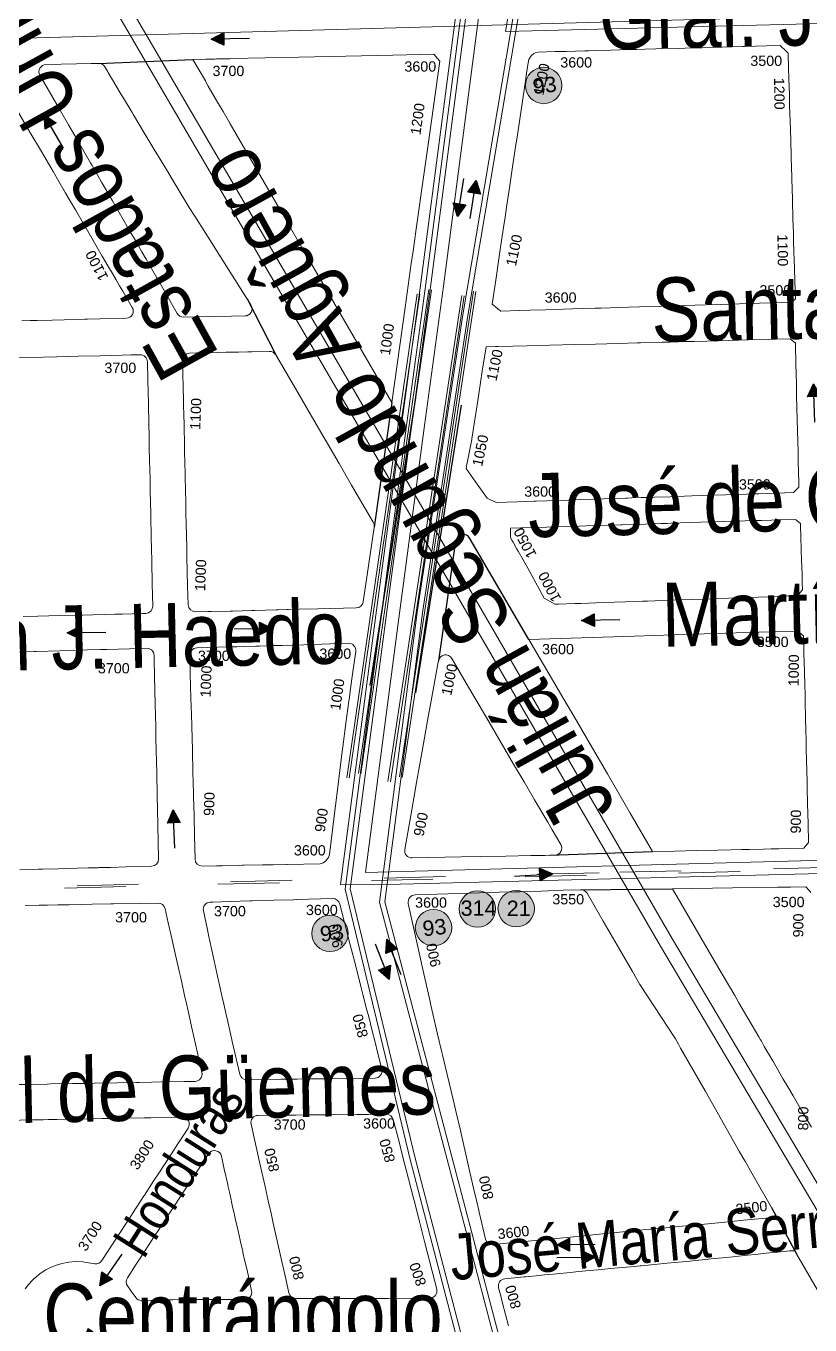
# Model space of a CAD drawing. Header units: millimetres. Extents: x 11558 to 23675, y 49449 to 61482.
# Drawn here: x 16827 to 17133, y 54186 to 54693 of the extents above; entities that cross this region are included whole.
import ezdxf

# ---------------------------------------------------------------- set-up
doc = ezdxf.new("R2010")
doc.units = ezdxf.units.MM
doc.linetypes.add('ACAD_ISO03W100', pattern=[30, 12, -18])
for name, color, linetype in [('0. plano base - nombres calles', 22, 'Continuous'), ('0. Plano Base - PLANO', 254, 'Continuous'), ('0. Plano base - sentido calles', 253, 'Continuous'), ('0. vias del tren', 252, 'VÍAS'), ('0.BARRIOS - DIVISIÓN', 12, 'ACAD_ISO03W100'), ('7. puesta en valor CC la lucila', 212, 'Continuous'), ('numeración', 7, 'Continuous')]:
    doc.layers.add(name, color=color, linetype=linetype)
for name, color, linetype, true_color in [('Linea 133 ida', 7, 'Continuous', 0x940000), ('Linea 21 REGRESO Ramal F', 7, 'Continuous', 0x0a47ff), ('Linea 314 IDA', 7, 'Continuous', 0x141414), ('Linea 314 REGRESO', 7, 'Continuous', 0xe00000), ('Linea 41 Munro', 7, 'Continuous', 0xa3a300), ('Linea 41 San Cristobal', 7, 'Continuous', 0xe67300), ('Linea 93 IDA', 7, 'Continuous', 0x0f8a48), ('Linea 93 VUELTA', 7, 'Continuous', 0xfecc66)]:
    doc.layers.add(name, color=color, linetype=linetype, true_color=true_color)
doc.layers.get('7. puesta en valor CC la lucila').off()
doc.styles.get("Standard").update_dxf_attribs({"font": 'arial.ttf'})
doc.linetypes.add('VÍAS', pattern='A,0.15,[130,ltypeshp.shx,S=0.25,R=0,X=0,Y=0],0.15', length=0.3)

# ---------------------------------------------------------------- blocks, each defined once
blk = doc.blocks.new('MANZANAS')
at = {"layer": '0. Plano Base - PLANO', "color": 0, "linetype": 'VÍAS', "lineweight": 5, "ltscale": 4}
for points in [[(5636187.35, 6177915.58), (5636597.71, 6177655.71), (5637082.9, 6177349.51), (5637260.69, 6177236.55), (5637469.91, 6177106.33), (5637568.57, 6177044.61, 0.034614), (5637741.4, 6176952.47, 0.057202), (5637908.5, 6176899.62, 0.054584), (5638210.28, 6176874.52), (5638295.35, 6176881.59), (5638407.44, 6176904.53, 0.047981), (5638488.86, 6176929.52, 0.010506), (5638595.52, 6176976.48, 0.012565), (5638696.14, 6177026.44), (5639417.85, 6177442.65), (5639836.41, 6177683.35), (5639884.84, 6177708.29), (5639984.42, 6177747.49), (5640326.85, 6177887.08), (5640450.61, 6177922.06), (5640560.84, 6177953.22), (5640689.4, 6177987.55, -0.106625), (5640859.12, 6177995.78, -0.026161), (5640986.62, 6177967.77, 0.135104)], [(5636190.29, 6177920.23), (5636600.65, 6177660.36), (5637085.84, 6177354.16), (5637263.62, 6177241.21), (5637472.82, 6177111), (5637571.49, 6177049.28, 0.034614), (5637743.65, 6176957.49, 0.057202), (5637909.55, 6176905.02, 0.054556), (5638209.99, 6176880.02), (5638294.57, 6176887.04), (5638406.34, 6176909.92, 0.047981), (5638486.75, 6176934.6, 0.010506), (5638593.2, 6176981.47, 0.012553), (5638693.49, 6177031.26), (5639415.11, 6177447.42), (5639833.78, 6177688.18), (5639882.57, 6177713.3), (5639982.37, 6177752.6), (5640325.06, 6177892.29), (5640449.11, 6177927.35), (5640559.38, 6177958.52), (5640687.98, 6177992.86, -0.106625), (5640860.02, 6178001.21, -0.026161), (5640988.08, 6177973.08, -0.026161)]]:
    blk.add_lwpolyline(points, format="xyb", dxfattribs=at)
at = {"layer": '0. Plano Base - PLANO', "color": 0, "linetype": 'Continuous', "lineweight": 5}
for points in [[(5637055.34, 6177520.25), (5637055.37, 6177521.47), (5637055.51, 6177522.06), (5637056.01, 6177523.17), (5637056.37, 6177523.67), (5637057.27, 6177524.49), (5637063.07, 6177527.73), (5637066.8, 6177529.8), (5637073.17, 6177533.33), (5637074.55, 6177534.09), (5637077.3, 6177535.62), (5637082.24, 6177538.35), (5637085.12, 6177539.95), (5637090.06, 6177542.69), (5637090.81, 6177543.1), (5637093.75, 6177544.73), (5637097.44, 6177546.78), (5637105.08, 6177551.01), (5637109.73, 6177553.58), (5637112.51, 6177555.12), (5637113.21, 6177555.51), (5637127.1, 6177563.21), (5637127.78, 6177563.58), (5637135.25, 6177567.73), (5637140, 6177570.35), (5637143.28, 6177569.4), (5637144.04, 6177569.18), (5637144.31, 6177568.7), (5637149.03, 6177560.24), (5637150.37, 6177557.84), (5637152.04, 6177554.85), (5637154.12, 6177551.11), (5637158.48, 6177543.29), (5637163.43, 6177534.42), (5637163.92, 6177533.54), (5637165.9, 6177529.99), (5637167.59, 6177526.96), (5637168.2, 6177525.86), (5637169.79, 6177523.02), (5637170.3, 6177522.11), (5637171.46, 6177520.02), (5637172, 6177519.05), (5637175.59, 6177512.61), (5637178.29, 6177507.78), (5637179.76, 6177505.14), (5637181.96, 6177501.19), (5637183.35, 6177498.7), (5637185.06, 6177495.62), (5637187.49, 6177491.27), (5637190.85, 6177485.24), (5637190.27, 6177483.47), (5637183.68, 6177479.78), (5637179.24, 6177477.3), (5637176.02, 6177475.5), (5637168.62, 6177471.37), (5637165.91, 6177469.85), (5637160.92, 6177467.06), (5637138.26, 6177454.4), (5637130.75, 6177450.2), (5637128.29, 6177448.82), (5637125.16, 6177447.07), (5637123.15, 6177445.95), (5637115.46, 6177441.65), (5637106.22, 6177436.49), (5637100.98, 6177433.56), (5637097.36, 6177431.53), (5637097.24, 6177431.47), (5637090.92, 6177427.94), (5637089.75, 6177428.2), (5637089.65, 6177428.22), (5637088.27, 6177428.53), (5637086.69, 6177428.89), (5637083.64, 6177437.74), (5637079.99, 6177448.36), (5637077.12, 6177456.7), (5637075.52, 6177461.33), (5637074.25, 6177465.03), (5637071.46, 6177473.14), (5637068.75, 6177481.01), (5637065.91, 6177489.24), (5637065.8, 6177489.57), (5637062.94, 6177497.89), (5637058.01, 6177512.21), (5637056.72, 6177515.96), (5637055.45, 6177519.65)], [(5637057.13, 6177412.02), (5637069.59, 6177376.71), (5637029.1, 6177402.44), (5637010.65, 6177414.16), (5637010.5, 6177414.26), (5636997.33, 6177422.62), (5636963.45, 6177444.15), (5636962.32, 6177444.87), (5636958.72, 6177447.16), (5636954.5, 6177449.84), (5636949.03, 6177453.31), (5636947.93, 6177454.01), (5636947.09, 6177454.55), (5636938.89, 6177459.76), (5636943.31, 6177462.18), (5636943.76, 6177462.43), (5636946.45, 6177463.9), (5636946.95, 6177464.17), (5636949.56, 6177465.6), (5636951.5, 6177466.67), (5636952.11, 6177467), (5636975.19, 6177479.64), (5637007.45, 6177497.3), (5637021.4, 6177504.94), (5637024.77, 6177503.65), (5637034.8, 6177475.23), (5637040.62, 6177458.74), (5637045.57, 6177444.73), (5637046.8, 6177441.24), (5637048.48, 6177436.49), (5637049.75, 6177432.9), (5637051.37, 6177428.31)], [(5637123.76, 6177360.81), (5637119.9, 6177360.66), (5637112.96, 6177364.2), (5637107.26, 6177367.1), (5637106.81, 6177368.65), (5637106.44, 6177369.93), (5637104.06, 6177378.21), (5637103.97, 6177378.45), (5637100.97, 6177387.29), (5637099.61, 6177391.29), (5637098.21, 6177395.4), (5637095.37, 6177403.78), (5637092.27, 6177412.91), (5637095.51, 6177414.7), (5637096.44, 6177415.22), (5637111.38, 6177423.49), (5637114.06, 6177424.97), (5637122.67, 6177429.74), (5637129.66, 6177433.61), (5637137.43, 6177437.91), (5637143.88, 6177441.48), (5637144.91, 6177442.05), (5637145.07, 6177442.14), (5637152.47, 6177446.24), (5637155.18, 6177447.74), (5637157.66, 6177449.12), (5637160.2, 6177450.52), (5637163.41, 6177452.3), (5637167.74, 6177454.69), (5637175.26, 6177458.85), (5637178.16, 6177460.46), (5637181.85, 6177462.51), (5637188.81, 6177466.36), (5637191.52, 6177467.86), (5637196.25, 6177470.48), (5637198.83, 6177469.87), (5637203.11, 6177462.1), (5637204.26, 6177460.02), (5637206.92, 6177455.21), (5637208.75, 6177451.88), (5637211.08, 6177447.66), (5637215.27, 6177440.07), (5637219.41, 6177432.55), (5637221.01, 6177429.66), (5637223.19, 6177425.7), (5637224.9, 6177422.6), (5637225.97, 6177420.67), (5637225.14, 6177417.78), (5637213.26, 6177411.11), (5637212.09, 6177410.45), (5637209.08, 6177408.76), (5637205.48, 6177406.73), (5637201.9, 6177404.72), (5637198, 6177402.53), (5637190.48, 6177398.31), (5637183.02, 6177394.11), (5637177.69, 6177391.12), (5637175.37, 6177389.82), (5637173.24, 6177388.62), (5637169.96, 6177386.77), (5637168.58, 6177386), (5637167.95, 6177385.64), (5637162.89, 6177382.8), (5637160.35, 6177381.37), (5637157.91, 6177380), (5637157.28, 6177379.65), (5637152.56, 6177377), (5637148.48, 6177374.7), (5637144.86, 6177372.67), (5637141.01, 6177370.51), (5637137.44, 6177368.5), (5637136.72, 6177368.09), (5637131.05, 6177364.91)], [(5637163.68, 6177336.75), (5637162.51, 6177336.09), (5637157.7, 6177336.32), (5637154.73, 6177338.27), (5637146.57, 6177343.66), (5637143.44, 6177345.73), (5637140.18, 6177347.88), (5637139.13, 6177348.57), (5637136.87, 6177350.06), (5637136.05, 6177350.61), (5637134.96, 6177351.33), (5637134.88, 6177351.49), (5637133.36, 6177354.42), (5637136.91, 6177356.41), (5637137.56, 6177356.77), (5637142.04, 6177359.27), (5637142.37, 6177359.46), (5637149.23, 6177363.3), (5637152.46, 6177365.11), (5637156.82, 6177367.55), (5637159.23, 6177368.9), (5637164.05, 6177371.6), (5637168.2, 6177373.92), (5637171.05, 6177375.51), (5637171.38, 6177375.7), (5637179.39, 6177380.18), (5637182.66, 6177382.01), (5637184.67, 6177383.14), (5637186.85, 6177384.36), (5637188.08, 6177385.05), (5637194.54, 6177388.67), (5637201.94, 6177392.81), (5637205.91, 6177395.03), (5637209.6, 6177397.1), (5637217.34, 6177401.43), (5637219.15, 6177402.44), (5637222.46, 6177404.3), (5637224.55, 6177405.47), (5637230.56, 6177408.83), (5637233.09, 6177408.25), (5637236.06, 6177402.95), (5637237.56, 6177400.28), (5637238.3, 6177398.96), (5637239.93, 6177396.05), (5637242.86, 6177390.83), (5637244.32, 6177388.21), (5637245.72, 6177385.73), (5637245.69, 6177385.61), (5637244.97, 6177382.69), (5637244.89, 6177382.65), (5637239.21, 6177379.44), (5637236.46, 6177377.89), (5637235.02, 6177377.07), (5637231.69, 6177375.19), (5637228.5, 6177373.39), (5637227.39, 6177372.76), (5637223.99, 6177370.84), (5637219.56, 6177368.33), (5637216.53, 6177366.62), (5637209.16, 6177362.46), (5637201.35, 6177358.04), (5637194, 6177353.89), (5637192.3, 6177352.93), (5637186.5, 6177349.65), (5637178.98, 6177345.4), (5637171.27, 6177341.04), (5637169.78, 6177340.2), (5637169.32, 6177339.94)], [(5637248.56, 6177272.13), (5637240.84, 6177267.89), (5637226.23, 6177277.2), (5637211.2, 6177286.77), (5637199.96, 6177293.9), (5637191.14, 6177299.45), (5637179.19, 6177306.98), (5637173.16, 6177310.78), (5637159.82, 6177319.2), (5637195.83, 6177339.36), (5637202.52, 6177343.11), (5637215.97, 6177350.64), (5637219.62, 6177352.68), (5637223.28, 6177354.73), (5637230.55, 6177358.8), (5637237.4, 6177362.63), (5637238.25, 6177363.11), (5637243.93, 6177366.29), (5637251.49, 6177370.53), (5637253.32, 6177370.13), (5637253.74, 6177370.03), (5637254.4, 6177369.89), (5637257.58, 6177364.11), (5637259.52, 6177360.58), (5637261.02, 6177357.86), (5637261.73, 6177356.57), (5637263.19, 6177353.9), (5637265.94, 6177348.91), (5637266.55, 6177347.81), (5637270.09, 6177341.36), (5637272.14, 6177337.64), (5637274, 6177334.25), (5637275.28, 6177331.93), (5637275.81, 6177330.97), (5637277.81, 6177327.33), (5637281.91, 6177319.88), (5637282.88, 6177318.12), (5637286.04, 6177312.37), (5637287.86, 6177309.07), (5637289.82, 6177305.5), (5637293.31, 6177299.17), (5637292.69, 6177296.33), (5637286.84, 6177293.12), (5637284.18, 6177291.66), (5637281.49, 6177290.18), (5637278.9, 6177288.76), (5637274.09, 6177286.13), (5637271.4, 6177284.65), (5637267.76, 6177282.66), (5637263.29, 6177280.21), (5637255.95, 6177276.18)]]:
    blk.add_lwpolyline(points, close=True, dxfattribs=at)
at = {"layer": '0. Plano Base - PLANO', "color": 0}
for points in [[(5636906.91, 6177441.41), (5636938.89, 6177459.76)], [(5637000.82, 6177386.51), (5637020.81, 6177372.26)], [(5637094.14, 6177388.22), (5637130.06, 6177280.26)], [(5637077.06, 6177382.54), (5637112.98, 6177274.57)], [(5637069.59, 6177376.71), (5637085.93, 6177330.27)], [(5637205.95, 6177248.15), (5637240.84, 6177267.89)], [(5637222.82, 6177241.73), (5637254.53, 6177258.64)], [(5637346.21, 6177165.93), (5637363.48, 6177154.27)], [(5637346.21, 6177161.23), (5637349.77, 6177163.53)], [(5637360.44, 6177154.25), (5637362, 6177155.27)]]:
    blk.add_lwpolyline(points, dxfattribs=at)
at = {"layer": '0. Plano Base - PLANO', "color": 0, "linetype": 'Continuous', "lineweight": 5}
for points in [[(5637003.15, 6177380.23), (5636998.47, 6177377.68), (5636992.25, 6177374.3), (5636985.77, 6177370.77), (5636982.09, 6177368.76, -0.274442), (5636979.23, 6177368.87), (5636976.52, 6177370.61), (5636973.18, 6177372.77), (5636965.88, 6177377.47), (5636965.75, 6177377.56), (5636958.64, 6177382.11), (5636955.81, 6177383.91), (5636951.31, 6177386.79), (5636950.88, 6177387.06), (5636948.18, 6177388.78), (5636944.17, 6177391.34), (5636937.57, 6177395.56), (5636936.49, 6177396.25), (5636934.31, 6177397.64), (5636930.35, 6177400.17), (5636929.31, 6177400.83), (5636926.87, 6177402.39), (5636923.01, 6177404.85), (5636922.64, 6177405.08), (5636922.06, 6177405.46), (5636914.53, 6177410.26), (5636911.83, 6177411.98), (5636907.54, 6177414.72), (5636903.1, 6177417.55), (5636899.79, 6177419.67), (5636888.71, 6177426.74, -0.570412), (5636888.87, 6177431.56), (5636899.34, 6177437.28), (5636904.32, 6177440), (5636906.91, 6177441.41, -0.269777), (5636909.73, 6177441.34), (5636911.4, 6177440.3), (5636911.88, 6177440.01), (5636919.69, 6177435.17), (5636924.82, 6177431.99), (5636927.32, 6177430.45), (5636928.3, 6177429.85), (5636935.26, 6177425.58), (5636942.37, 6177421.22), (5636944.82, 6177419.72), (5636946.21, 6177418.87), (5636949.53, 6177416.84), (5636953.23, 6177414.57), (5636955.24, 6177413.34), (5636957.1, 6177412.2), (5636964.27, 6177407.8), (5636967.78, 6177405.75), (5636970.29, 6177404.29), (5636972.21, 6177403.18), (5636979.69, 6177398.82), (5636980.44, 6177398.38), (5637003.22, 6177385.11, -0.584383)], [(5637094.29, 6177299.01), (5637081.14, 6177291.87), (5637074.67, 6177288.35), (5637071.13, 6177286.36), (5637071.04, 6177286.31), (5637070.46, 6177285.98), (5637067.51, 6177284.32), (5637067.19, 6177284.14), (5637066.91, 6177283.98), (5637059.6, 6177279.86), (5637059.3, 6177279.69), (5637058.6, 6177279.3), (5637051.95, 6177275.57), (5637051.67, 6177275.42), (5637051.37, 6177275.25), (5637051.24, 6177275.18), (5637044.71, 6177271.68), (5637044.34, 6177271.48), (5637043.48, 6177271.02), (5637039.29, 6177268.77, -0.407218), (5637035.53, 6177269.86), (5637031.9, 6177276.25), (5637026.48, 6177286.15), (5637024.75, 6177289.3), (5637024.3, 6177290.13), (5637022.84, 6177292.78), (5637022.77, 6177292.91), (5637022.31, 6177293.76), (5637020.32, 6177297.38), (5637018.1, 6177301.43), (5637016.1, 6177305.09), (5637013.96, 6177308.98), (5637011.3, 6177313.83), (5637009.83, 6177316.52), (5637009.71, 6177316.74), (5637005.7, 6177324.06), (5637001.56, 6177331.61), (5636997.93, 6177338.23), (5636997.42, 6177339.17), (5636997.2, 6177339.57), (5636994.34, 6177344.79), (5636993.79, 6177345.79), (5636992.81, 6177347.58), (5636991.34, 6177350.26), (5636991.29, 6177350.36), (5636989.55, 6177353.52, -0.408011), (5636990.61, 6177357.3), (5636993.11, 6177358.74), (5636996.57, 6177360.63), (5637000.1, 6177362.56), (5637003.02, 6177364.15), (5637004.19, 6177364.8), (5637007.41, 6177366.56), (5637010.59, 6177368.3), (5637011.91, 6177369.02), (5637017.98, 6177372.34, -0.270604), (5637020.81, 6177372.26), (5637027.62, 6177368.02), (5637031.29, 6177365.74), (5637037.66, 6177361.7), (5637045.83, 6177356.51), (5637054.07, 6177351.28), (5637062.32, 6177346.04), (5637070.56, 6177340.81), (5637079.53, 6177335.12), (5637084.75, 6177331.8, -0.169353), (5637085.9, 6177330.36), (5637085.96, 6177330.17), (5637095.6, 6177302.39, -0.367017)], [(5637175.66, 6177231.67), (5637158.64, 6177222.42, -0.471912), (5637154.63, 6177224.04), (5637149.91, 6177239.02), (5637146.65, 6177249.38), (5637144.68, 6177255.66), (5637142.94, 6177261.27), (5637138.87, 6177274.31), (5637137.42, 6177279), (5637134.86, 6177287.25), (5637132.68, 6177294.4), (5637132.33, 6177295.55, -0.694374), (5637136.5, 6177298.73), (5637147.53, 6177291.8), (5637157.22, 6177285.7), (5637162.47, 6177282.41), (5637171.27, 6177276.85), (5637176.97, 6177273.24), (5637183.83, 6177268.93), (5637190.7, 6177264.62), (5637199.26, 6177259.24), (5637202.25, 6177257.36), (5637207.77, 6177253.89, -0.573126), (5637207.62, 6177249.06), (5637204.28, 6177247.24), (5637202.4, 6177246.21), (5637199.41, 6177244.59), (5637190.89, 6177239.96), (5637182.01, 6177235.13)], [(5637101.96, 6177283.86), (5637104.65, 6177276.28), (5637107.16, 6177269.23), (5637107.24, 6177269), (5637108.34, 6177265.94), (5637108.55, 6177265.37), (5637111.47, 6177257.27), (5637111.51, 6177257.14), (5637114.67, 6177248.46), (5637115.29, 6177246.76), (5637117.87, 6177239.7), (5637120.87, 6177231.6), (5637123.77, 6177223.79), (5637129.4, 6177208.74), (5637129.57, 6177207.55), (5637129.55, 6177206.94), (5637129.27, 6177205.77), (5637128.72, 6177204.7), (5637127.91, 6177203.8), (5637116.52, 6177197.62), (5637116.32, 6177197.52), (5637111.78, 6177195.05), (5637109.28, 6177193.7), (5637108.38, 6177193.21), (5637108.04, 6177193.02), (5637101.71, 6177189.59), (5637101.18, 6177189.3), (5637100.23, 6177188.79), (5637094.26, 6177185.55), (5637093.31, 6177185.04), (5637092.33, 6177184.5), (5637087.43, 6177181.84, -0.412421), (5637083.64, 6177182.95), (5637079.24, 6177190.95), (5637079.19, 6177191.04), (5637075.73, 6177197.31), (5637073.45, 6177201.46), (5637072.12, 6177203.88), (5637071.52, 6177204.96), (5637069.04, 6177209.48), (5637067.41, 6177212.44), (5637063.06, 6177220.31), (5637058.63, 6177228.29), (5637056.25, 6177232.59), (5637054.97, 6177234.91), (5637051.16, 6177241.76), (5637048.42, 6177246.71), (5637047.37, 6177248.6), (5637045.11, 6177252.67, -0.414096), (5637046.2, 6177256.48), (5637053.3, 6177260.42), (5637056.87, 6177262.4), (5637059.24, 6177263.72), (5637059.93, 6177264.1), (5637062.46, 6177265.51), (5637066.33, 6177267.68), (5637067.51, 6177268.34), (5637072.43, 6177271.09), (5637075.4, 6177272.75), (5637082.8, 6177276.89), (5637097.95, 6177285.37, -0.464498)], [(5637137.89, 6177116.41), (5637129.42, 6177126.39), (5637126.6, 6177129.72), (5637124.69, 6177131.97), (5637123.82, 6177132.99), (5637123.52, 6177133.36), (5637118.6, 6177139.15), (5637118.36, 6177139.44), (5637115.93, 6177142.36), (5637112.58, 6177146.38), (5637109.8, 6177149.73), (5637107.49, 6177152.51), (5637105.87, 6177154.45), (5637103.14, 6177157.73), (5637102.8, 6177158.14), (5637100.73, 6177160.64), (5637095.85, 6177166.51, -0.469724), (5637096.64, 6177170.74), (5637097.54, 6177171.24), (5637103.38, 6177174.49), (5637103.51, 6177174.56), (5637110.17, 6177178.27), (5637110.41, 6177178.4), (5637111.03, 6177178.75), (5637118.35, 6177182.82), (5637124.99, 6177186.52), (5637125.13, 6177186.59), (5637126.02, 6177187.09), (5637126.1, 6177187.13), (5637138.5, 6177194.03, -0.350882), (5637141.95, 6177193.45), (5637146.89, 6177187.91), (5637147.06, 6177187.73), (5637148.03, 6177186.64), (5637152.94, 6177181.14), (5637158.66, 6177174.74), (5637164.48, 6177168.22), (5637166.22, 6177166.27), (5637170.11, 6177161.91), (5637172.29, 6177159.47), (5637176.04, 6177155.26), (5637179.01, 6177151.92), (5637181.72, 6177148.86), (5637186.27, 6177143.75, -0.48474), (5637185.5, 6177139.42), (5637171.95, 6177132.16), (5637168.13, 6177130.11), (5637162.82, 6177127.26), (5637161.91, 6177126.78), (5637158.65, 6177125.03), (5637155.05, 6177123.1), (5637153.32, 6177122.17), (5637147.66, 6177119.14), (5637141.35, 6177115.75, -0.353591)], [(5637151.63, 6177105.42), (5637158.7, 6177109.17), (5637163.04, 6177111.48), (5637163.19, 6177111.56), (5637164.7, 6177112.36), (5637167.81, 6177114.01), (5637171.24, 6177115.84), (5637174.67, 6177117.66), (5637175.76, 6177118.24), (5637185.88, 6177123.61), (5637189.72, 6177125.65), (5637195.89, 6177128.93, -0.344912), (5637199.29, 6177128.33), (5637204.94, 6177122.02), (5637209.39, 6177117.05), (5637215.22, 6177110.55), (5637220.82, 6177104.3), (5637221.06, 6177104.03), (5637226.37, 6177098.1), (5637226.66, 6177097.78), (5637226.9, 6177097.52), (5637227.1, 6177097.29), (5637232.1, 6177091.68), (5637232.32, 6177091.43), (5637232.41, 6177091.33), (5637244.9, 6177077.32, -0.487827), (5637244.11, 6177072.98), (5637229.68, 6177065.4), (5637225.95, 6177063.46), (5637222.01, 6177061.41), (5637221.19, 6177060.98), (5637219.43, 6177060.06), (5637217.19, 6177058.89), (5637214.14, 6177057.3), (5637211.52, 6177055.93), (5637205.32, 6177052.7), (5637202.58, 6177051.27), (5637197.72, 6177048.74, -0.352405), (5637194.28, 6177049.43), (5637189.91, 6177054.66), (5637187.36, 6177057.68), (5637184.32, 6177061.31), (5637179, 6177067.62), (5637176.35, 6177070.78), (5637174.15, 6177073.39), (5637173.44, 6177074.24), (5637170.62, 6177077.59), (5637168.21, 6177080.45), (5637167.62, 6177081.16), (5637160.95, 6177089.08), (5637150.8, 6177101.14, -0.477784)], [(5637144.65, 6177020.31, -0.248262), (5637142.03, 6177020.28), (5637139.39, 6177021.64), (5637137.13, 6177022.79, -0.305491), (5637135.62, 6177025.54), (5637136.2, 6177031.95), (5637136.61, 6177036.07), (5637137.49, 6177044.81), (5637137.83, 6177048.16), (5637138.19, 6177052.32), (5637138.63, 6177056.12), (5637139, 6177059.78), (5637139.89, 6177068.59), (5637140.34, 6177072.95), (5637140.44, 6177073.93), (5637141.38, 6177083.18, -0.663324), (5637146.31, 6177084.69), (5637149.61, 6177080.75), (5637153.57, 6177076.02), (5637153.65, 6177075.93), (5637153.73, 6177075.84), (5637153.81, 6177075.74), (5637155.93, 6177073.21), (5637156.64, 6177072.37), (5637158.87, 6177069.71), (5637161.39, 6177066.72), (5637161.94, 6177066.07), (5637163.07, 6177064.73), (5637165.57, 6177061.77), (5637169.18, 6177057.51), (5637170.82, 6177055.56), (5637171.12, 6177055.2), (5637173.03, 6177052.94), (5637175.71, 6177049.77), (5637181.02, 6177043.49, -0.481079), (5637180.18, 6177039.2), (5637178.72, 6177038.44), (5637177.96, 6177038.05), (5637177.09, 6177037.6), (5637172.8, 6177035.37), (5637163.73, 6177030.66), (5637159.77, 6177028.55), (5637155.37, 6177026.16), (5637152.85, 6177024.78)]]:
    blk.add_lwpolyline(points, format="xyb", close=True, dxfattribs=at)
for points in [[(5636888.28, 6177409.82), (5636895.48, 6177405.27), (5636902.96, 6177400.54), (5636910.58, 6177395.72), (5636914.41, 6177393.3), (5636917.69, 6177391.23), (5636917.86, 6177391.12), (5636918.53, 6177390.69), (5636922.08, 6177388.45), (5636925.22, 6177386.46), (5636931.25, 6177382.65), (5636932.21, 6177382.05), (5636936.01, 6177379.64), (5636939.6, 6177377.37), (5636942.88, 6177375.3), (5636946.61, 6177372.94), (5636949.58, 6177371.06), (5636951.99, 6177369.54), (5636954.22, 6177368.13), (5636956.27, 6177366.83), (5636962.56, 6177362.86, -0.570963), (5636962.41, 6177358.04), (5636953.34, 6177353.05), (5636949.18, 6177350.77), (5636948.34, 6177350.3), (5636948.19, 6177350.22), (5636944.55, 6177348.22), (5636941.13, 6177346.34), (5636937.07, 6177344.11), (5636931.95, 6177341.29), (5636929.51, 6177339.95), (5636926.68, 6177338.4)], [(5636926.76, 6177322.02), (5636945.21, 6177332.16), (5636952.62, 6177336.24), (5636960.14, 6177340.38), (5636967.63, 6177344.5), (5636970.73, 6177346.2), (5636973.77, 6177347.87, -0.414705), (5636977.57, 6177346.77), (5636981.09, 6177340.34), (5636983.23, 6177336.43), (5636985.34, 6177332.59), (5636989.43, 6177325.12), (5636991.36, 6177321.59), (5636993.62, 6177317.46), (5636996.15, 6177312.84), (5636997.67, 6177310.08), (5636999.81, 6177306.17), (5637000.58, 6177304.75), (5637002.09, 6177302), (5637003.68, 6177299.09), (5637006.38, 6177294.17), (5637010.73, 6177286.22), (5637012.53, 6177282.94), (5637012.62, 6177282.78), (5637015.02, 6177278.4), (5637019.34, 6177270.5), (5637023.45, 6177263.01, -0.413542), (5637022.35, 6177259.21), (5637021.02, 6177258.48), (5637014.39, 6177254.83), (5637011.98, 6177253.5), (5637011.8, 6177253.4), (5637008.1, 6177251.36), (5637004.18, 6177249.2), (5637000.78, 6177247.33), (5636992.89, 6177242.99), (5636985.38, 6177238.85), (5636980.38, 6177236.09)], [(5636983.26, 6177221.94), (5636990.49, 6177225.95), (5636991.22, 6177226.36), (5636999.27, 6177230.83), (5637007.16, 6177235.21), (5637008.72, 6177236.08), (5637013.13, 6177238.52), (5637015.3, 6177239.73), (5637023.01, 6177244.01), (5637026.28, 6177245.83), (5637028.94, 6177247.31, -0.415794), (5637032.76, 6177246.2), (5637033.39, 6177245.05), (5637036.71, 6177239), (5637036.74, 6177238.94), (5637041.93, 6177229.48), (5637046.16, 6177221.75), (5637048.39, 6177217.68), (5637054.9, 6177205.81), (5637056.31, 6177203.23), (5637056.36, 6177203.14), (5637057.66, 6177200.77), (5637059.34, 6177197.7), (5637061.55, 6177193.67), (5637071, 6177176.44, -0.412752), (5637069.9, 6177172.64), (5637061.2, 6177167.82), (5637055.87, 6177164.86), (5637051.96, 6177162.7), (5637051.61, 6177162.5), (5637048.53, 6177160.79), (5637048.22, 6177160.62), (5637044.48, 6177158.54), (5637040.55, 6177156.36), (5637037.9, 6177154.9), (5637032.67, 6177152), (5637031.26, 6177151.22), (5637029.22, 6177150.08), (5637024.83, 6177147.65)], [(5637346.21, 6177161.23), (5637338.98, 6177156.55), (5637331.67, 6177151.83), (5637324.9, 6177147.46), (5637317.44, 6177142.64), (5637316.39, 6177141.96), (5637313.32, 6177139.98), (5637309.97, 6177137.82), (5637308.34, 6177136.76), (5637308.04, 6177136.56), (5637306.61, 6177135.64), (5637304.54, 6177134.3), (5637304.38, 6177134.2), (5637302.66, 6177133.08), (5637299.19, 6177130.8), (5637299.04, 6177130.7), (5637295.77, 6177128.55), (5637295.68, 6177128.49), (5637289.4, 6177124.36), (5637287.57, 6177123.16), (5637256.45, 6177102.96, -0.375686), (5637252.8, 6177103.49), (5637245.77, 6177111.69), (5637245.35, 6177112.19), (5637243.41, 6177114.45), (5637239.51, 6177119), (5637233.4, 6177126.12), (5637224.53, 6177136.68), (5637219.81, 6177142.15), (5637216.41, 6177146.1), (5637207.69, 6177156.19), (5637206.56, 6177157.5), (5637204.7, 6177159.66), (5637204, 6177160.46), (5637199.26, 6177165.96), (5637198.18, 6177167.21), (5637191.68, 6177174.79), (5637190.75, 6177175.9), (5637181.8, 6177186.59), (5637180.56, 6177188.06), (5637175.93, 6177193.6), (5637165.58, 6177205.95, -0.47056), (5637166.37, 6177210.19), (5637184.93, 6177220.55), (5637195.01, 6177226.16), (5637200.28, 6177229.1), (5637200.68, 6177229.33), (5637201.97, 6177230.05), (5637209.39, 6177234.2), (5637211.73, 6177235.5), (5637216.94, 6177238.43), (5637222.82, 6177241.73, -0.275831), (5637225.69, 6177241.66), (5637236.37, 6177234.89), (5637246.99, 6177228.15), (5637255.57, 6177222.7), (5637260.49, 6177219.56), (5637282.54, 6177207.15), (5637284.56, 6177205.81), (5637285.98, 6177204.87), (5637302.25, 6177194.41), (5637325.13, 6177179.58), (5637328.61, 6177177.32), (5637335.87, 6177172.62), (5637346.21, 6177165.93, -0.009699), (5637346.3, 6177165.87, -0.009699)], [(5637033.08, 6177136.25), (5637037.93, 6177138.88), (5637040.83, 6177140.45), (5637044.39, 6177142.38), (5637047.34, 6177143.98), (5637048.27, 6177144.48), (5637052.52, 6177146.79), (5637056.12, 6177148.73), (5637062.53, 6177152.21), (5637063.44, 6177152.7), (5637072.38, 6177157.54), (5637078.75, 6177161, -0.355862), (5637082.23, 6177160.34), (5637085.84, 6177156.04), (5637089.13, 6177152.14), (5637094.57, 6177145.68), (5637096.76, 6177143.08), (5637098.35, 6177141.19), (5637100.08, 6177139.14), (5637101.66, 6177137.26), (5637104.6, 6177133.76), (5637105.75, 6177132.4), (5637106.27, 6177131.78), (5637106.64, 6177131.34), (5637108.59, 6177129.03), (5637111.36, 6177125.73), (5637113.36, 6177123.36), (5637119.04, 6177116.61), (5637124.5, 6177110.13, -0.47491), (5637123.7, 6177105.86), (5637119.93, 6177103.82), (5637112.12, 6177099.59), (5637108.81, 6177097.79), (5637104.46, 6177095.43), (5637103.55, 6177094.93), (5637096.96, 6177091.36), (5637089.19, 6177087.14), (5637085.81, 6177085.31), (5637081.67, 6177083.06), (5637074.15, 6177078.99), (5637072.94, 6177078.33), (5637066.51, 6177074.84), (5637062.33, 6177072.57)], [(5637276.45, 6177077.56), (5637270.27, 6177084.38), (5637268.03, 6177086.85), (5637266.08, 6177088.99, -0.462201), (5637266.63, 6177093.22), (5637272.99, 6177097.35), (5637273.41, 6177097.62), (5637274.61, 6177098.4), (5637277, 6177099.95), (5637279.65, 6177101.67), (5637281.16, 6177102.65), (5637282.51, 6177103.53), (5637288.12, 6177107.17), (5637291, 6177109.04), (5637294.55, 6177111.33), (5637297.38, 6177113.16), (5637298.3, 6177113.75), (5637302.68, 6177116.58), (5637305.45, 6177118.37), (5637309.28, 6177120.84), (5637311.22, 6177122.09), (5637311.54, 6177122.3), (5637312.71, 6177123.06), (5637320.13, 6177127.85), (5637326.38, 6177131.91), (5637327.62, 6177132.72), (5637334.6, 6177137.29), (5637340.65, 6177141.26), (5637341.72, 6177141.96), (5637346.5, 6177145.1), (5637349.07, 6177146.78), (5637353.77, 6177149.87), (5637356.37, 6177151.58), (5637360.44, 6177154.25, 0)], [(5637065.8, 6177058.64), (5637074.34, 6177063.27), (5637077.89, 6177065.2), (5637079.64, 6177066.15), (5637082.74, 6177067.84), (5637090.66, 6177072.14), (5637092.97, 6177073.39), (5637095.2, 6177074.6), (5637098.17, 6177076.22), (5637101.36, 6177077.95), (5637103.77, 6177079.26), (5637107.12, 6177081.08), (5637112.61, 6177084.06), (5637114.92, 6177085.31), (5637120.11, 6177088.13), (5637123.1, 6177089.76), (5637125.62, 6177091.12, -0.601885), (5637129.74, 6177088.39), (5637129.39, 6177084.8), (5637129.02, 6177081.14), (5637128.56, 6177076.48), (5637127.68, 6177067.56), (5637127.33, 6177064.07), (5637126.66, 6177057.37), (5637126.65, 6177057.19), (5637125.82, 6177048.87), (5637125.78, 6177048.44), (5637123.65, 6177026.99, -0.293836), (5637121.77, 6177024.61), (5637117.98, 6177023.32), (5637117.91, 6177023.3), (5637117.27, 6177023.08), (5637114.83, 6177021.92), (5637112.51, 6177020.46), (5637110.33, 6177018.75), (5637108.72, 6177017.2), (5637107.25, 6177015.5), (5637105.96, 6177013.69), (5637104.86, 6177011.8), (5637103.88, 6177009.72), (5637103.26, 6177008), (5637103.12, 6177007.6), (5637102.55, 6177005.46), (5637102.21, 6177003.32)]]:
    blk.add_lwpolyline(points, format="xyb", dxfattribs=at)
at = {"layer": '0. Plano Base - PLANO', "color": 0}
blk.add_lwpolyline([(5637159.82, 6177319.2), (5637121.15, 6177343.63, 0.710594), (5637116.72, 6177340.1), (5637132.33, 6177295.55)], format="xyb", dxfattribs=at)
at = {"layer": '0. Plano Base - PLANO', "color": 0, "linetype": 'Continuous', "lineweight": 5}
for points in [[(5637345.63, 6177200.98), (5637338.28, 6177205.62), (5637338.23, 6177205.59), (5637333.59, 6177208.56), (5637330.17, 6177210.73), (5637327.18, 6177212.62), (5637320.28, 6177216.99), (5637314.71, 6177220.52), (5637312.77, 6177221.75), (5637312.19, 6177222.11), (5637311.11, 6177222.8), (5637303.92, 6177227.36), (5637298.08, 6177231.05), (5637295.34, 6177232.79), (5637291.78, 6177235.04), (5637287.14, 6177237.99), (5637278.84, 6177243.25), (5637254.53, 6177258.64), (5637275.13, 6177269.74), (5637282.68, 6177273.78), (5637290.64, 6177278.05), (5637295.13, 6177280.45), (5637300.42, 6177283.29), (5637302.34, 6177282.54), (5637303.15, 6177282.23)], [(5637363.48, 6177154.27), (5637387.79, 6177138.84), (5637405.37, 6177127.65)]]:
    blk.add_lwpolyline(points, dxfattribs=at)
blk = doc.blocks.new('21 regreso')
at = {"layer": 'Linea 21 REGRESO Ramal F', "lineweight": 211, "true_color": 0xededed}
h = blk.add_hatch(color=7, dxfattribs=at)
h.dxf.hatch_style = 1
edge = h.paths.add_edge_path()
edge.add_arc((0, 0), 7.11, 0, 360)
at = {"layer": 'Linea 21 REGRESO Ramal F', "lineweight": 9}
blk.add_circle((0, 0), 7.11, dxfattribs=at)
at = {"layer": 'Linea 21 REGRESO Ramal F', "lineweight": 15, "insert": (-3.69, 3.1), "char_height": 6, "attachment_point": 1}
blk.add_mtext_dynamic_manual_height_columns('21', width=6.2012, gutter_width=12.5, heights=[0], dxfattribs=at)
blk = doc.blocks.new('93 ida')
at = {"layer": 'Linea 93 IDA', "lineweight": 211, "true_color": 0xededed}
h = blk.add_hatch(color=7, dxfattribs=at)
h.dxf.hatch_style = 1
edge = h.paths.add_edge_path()
edge.add_arc((0, 0), 7.11, 0, 360)
at = {"layer": 'Linea 93 IDA', "lineweight": 9}
blk.add_circle((0, 0), 7.11, dxfattribs=at)
at = {"layer": 'Linea 93 IDA', "lineweight": 15, "insert": (-4.61, 2.59), "char_height": 6, "attachment_point": 1, "rotation": 6.4788}
blk.add_mtext_dynamic_manual_height_columns('93', width=16.4579, gutter_width=12.5, heights=[0], dxfattribs=at)
blk = doc.blocks.new('93 vuelta')
at = {"layer": 'Linea 93 VUELTA', "lineweight": 211, "true_color": 0xededed}
h = blk.add_hatch(color=7, dxfattribs=at)
h.dxf.hatch_style = 1
edge = h.paths.add_edge_path()
edge.add_arc((0, 0), 7.11, 0, 360)
at = {"layer": 'Linea 93 VUELTA', "color": 31, "lineweight": 9, "true_color": 0xfecc66}
blk.add_circle((0, 0), 7.11, dxfattribs=at)
at = {"layer": 'Linea 93 VUELTA', "color": 31, "lineweight": 15, "true_color": 0xfecc66, "insert": (-4.23, 2.64), "char_height": 6, "attachment_point": 1, "rotation": 6.4788}
blk.add_mtext_dynamic_manual_height_columns('93', width=16.4579, gutter_width=12.5, heights=[0], dxfattribs=at)
blk = doc.blocks.new('314 vuelta')
at = {"layer": 'Linea 314 REGRESO', "lineweight": 211, "true_color": 0xededed}
h = blk.add_hatch(color=7, dxfattribs=at)
h.dxf.hatch_style = 1
edge = h.paths.add_edge_path()
edge.add_arc((0, 0), 7.11, 0, 360)
at = {"layer": 'Linea 314 REGRESO', "lineweight": 9}
blk.add_circle((0, 0), 7.11, dxfattribs=at)
at = {"layer": 'Linea 314 REGRESO', "lineweight": 211, "insert": (-6.55, 3.33), "char_height": 6, "attachment_point": 1}
blk.add_mtext_dynamic_manual_height_columns('314', width=8.0914, gutter_width=12.5, heights=[0], dxfattribs=at)

msp = doc.modelspace()

# ---------------------------------------------------------------- hatches: boundary and pattern name
at = {"layer": '0. Plano base - sentido calles', "linetype": 'Continuous', "lineweight": 25, "ltscale": 2, "true_color": 0x1a1a1a}
h = msp.add_hatch(color=250, dxfattribs=at)
h.dxf.hatch_style = 1
h.paths.add_polyline_path([(16899.42, 54687.92), (16904.47, 54685.5), (16904.42, 54688)])
h.paths.add_polyline_path([(16899.42, 54687.92), (16904.42, 54688), (16904.38, 54690.5)])
h = msp.add_hatch(color=250, dxfattribs=at)
h.dxf.hatch_style = 1
h.paths.add_polyline_path([(16834.29, 54658.33), (16834.65, 54652.75), (16836.81, 54654.01)])
h.paths.add_polyline_path([(16834.29, 54658.33), (16836.81, 54654.01), (16838.97, 54655.27)])
h = msp.add_hatch(color=250, dxfattribs=at)
h.dxf.hatch_style = 1
h.paths.add_polyline_path([(17003.01, 54632.65), (16999.76, 54628.1), (17002.23, 54627.71)])
h.paths.add_polyline_path([(17003.01, 54632.65), (17002.23, 54627.71), (17004.7, 54627.32)])
h = msp.add_hatch(color=250, dxfattribs=at)
h.dxf.hatch_style = 1
h.paths.add_polyline_path([(16995.74, 54618.61), (16998.98, 54623.16), (16996.52, 54623.55)])
h.paths.add_polyline_path([(16995.74, 54618.61), (16996.52, 54623.55), (16994.05, 54623.94)])
h = msp.add_hatch(color=250, dxfattribs=at)
h.dxf.hatch_style = 1
h.paths.add_polyline_path([(17134.79, 54553.27), (17132.46, 54548.19), (17134.96, 54548.27)])
h.paths.add_polyline_path([(17134.79, 54553.27), (17134.96, 54548.27), (17137.46, 54548.35)])
h = msp.add_hatch(color=250, dxfattribs=at)
h.dxf.hatch_style = 1
h.paths.add_polyline_path([(17044.11, 54460.79), (17049.15, 54458.38), (17049.11, 54460.88)])
h.paths.add_polyline_path([(17044.11, 54460.79), (17049.11, 54460.88), (17049.07, 54463.38)])
h = msp.add_hatch(color=250, dxfattribs=at)
h.dxf.hatch_style = 1
h.paths.add_polyline_path([(16843.25, 54455.9), (16848.29, 54453.48), (16848.25, 54455.98)])
h.paths.add_polyline_path([(16843.25, 54455.9), (16848.25, 54455.98), (16848.21, 54458.48)])
h = msp.add_hatch(color=250, dxfattribs=at)
h.dxf.hatch_style = 1
h.paths.add_polyline_path([(16923.44, 54457.72), (16918.4, 54460.14), (16918.44, 54457.64)])
h.paths.add_polyline_path([(16923.44, 54457.72), (16918.44, 54457.64), (16918.48, 54455.14)])
h = msp.add_hatch(color=250, dxfattribs=at)
h.dxf.hatch_style = 1
h.paths.add_polyline_path([(16884.68, 54386.76), (16882.4, 54381.66), (16884.89, 54381.77)])
h.paths.add_polyline_path([(16884.68, 54386.76), (16884.89, 54381.77), (16887.39, 54381.88)])
h = msp.add_hatch(color=250, dxfattribs=at)
h.dxf.hatch_style = 1
h.paths.add_polyline_path([(17032.86, 54361.81), (17027.72, 54364.01), (17027.87, 54361.51)])
h.paths.add_polyline_path([(17032.86, 54361.81), (17027.87, 54361.51), (17028.02, 54359.02)])
h = msp.add_hatch(color=250, dxfattribs=at)
h.dxf.hatch_style = 1
h.paths.add_polyline_path([(16968.14, 54336.28), (16967.66, 54330.71), (16969.98, 54331.64)])
h.paths.add_polyline_path([(16968.14, 54336.28), (16969.98, 54331.64), (16972.3, 54332.56)])
h = msp.add_hatch(color=250, dxfattribs=at)
h.dxf.hatch_style = 1
h.paths.add_polyline_path([(16969.02, 54320.5), (16969.5, 54326.07), (16967.18, 54325.14)])
h.paths.add_polyline_path([(16969.02, 54320.5), (16967.18, 54325.14), (16964.85, 54324.22)])
h = msp.add_hatch(color=250, dxfattribs=at)
h.dxf.hatch_style = 1
h.paths.add_polyline_path([(17034.47, 54216.86), (17039.5, 54214.42), (17039.47, 54216.92)])
h.paths.add_polyline_path([(17034.47, 54216.86), (17039.47, 54216.92), (17039.44, 54219.42)])
h = msp.add_hatch(color=250, dxfattribs=at)
h.dxf.hatch_style = 1
h.paths.add_polyline_path([(17049.53, 54212.05), (17044.5, 54214.49), (17044.53, 54211.99)])
h.paths.add_polyline_path([(17049.53, 54212.05), (17044.53, 54211.99), (17044.56, 54209.49)])
h = msp.add_hatch(color=250, dxfattribs=at)
h.dxf.hatch_style = 1
h.paths.add_polyline_path([(16856.03, 54200.79), (16860.92, 54203.5), (16858.86, 54204.91)])
h.paths.add_polyline_path([(16856.03, 54200.79), (16858.86, 54204.91), (16856.79, 54206.32)])

# ---------------------------------------------------------------- linework, layer by layer
at = {"layer": '0. Plano Base - PLANO', "color": 28, "lineweight": 5, "true_color": 0x0d0d0d}
for points in [[(16979.94, 54588.38), (16952.42, 54399.27)], [(16980.93, 54588.24), (16953.41, 54399.13)], [(16984.5, 54590.13), (16956.98, 54401.02)], [(16984.5, 54590.13), (16956.98, 54401.02)], [(16985.49, 54589.99), (16957.97, 54400.88)], [(16985.49, 54589.99), (16957.97, 54400.88)], [(16997.35, 54587.72), (16968.5, 54397.91)], [(17001.9, 54589.47), (16973.06, 54399.66)], [(17001.9, 54589.47), (16973.06, 54399.66)], [(17002.89, 54589.32), (16974.05, 54399.51)], [(17002.89, 54589.32), (16974.05, 54399.51)], [(16998.34, 54587.57), (16969.49, 54397.76)]]:
    msp.add_lwpolyline(points, dxfattribs=at)
at = {"layer": '0. Plano base - sentido calles', "color": 250, "linetype": 'Continuous', "lineweight": 25, "ltscale": 2, "true_color": 0x1a1a1a}
for points in [[(16914.42, 54688.17), (16899.42, 54687.92), (16904.38, 54690.5), (16904.47, 54685.5), (16899.42, 54687.92)], [(16841.84, 54645.37), (16834.29, 54658.33), (16838.97, 54655.27), (16834.65, 54652.75), (16834.29, 54658.33)], [(16998.07, 54633.43), (16995.74, 54618.61), (16994.05, 54623.94), (16998.98, 54623.16), (16995.74, 54618.61)], [(17000.68, 54617.83), (17003.01, 54632.65), (17004.7, 54627.32), (16999.76, 54628.1), (17003.01, 54632.65)], [(17135.29, 54538.28), (17134.79, 54553.27), (17137.46, 54548.35), (17132.46, 54548.19), (17134.79, 54553.27)], [(17059.11, 54461.05), (17044.11, 54460.79), (17049.07, 54463.38), (17049.15, 54458.38), (17044.11, 54460.79)], [(16858.25, 54456.15), (16843.25, 54455.9), (16848.21, 54458.48), (16848.29, 54453.48), (16843.25, 54455.9)], [(16908.44, 54457.47), (16923.44, 54457.72), (16918.48, 54455.14), (16918.4, 54460.14), (16923.44, 54457.72)], [(16885.33, 54371.78), (16884.68, 54386.76), (16887.39, 54381.88), (16882.4, 54381.66), (16884.68, 54386.76)], [(17017.89, 54360.91), (17032.86, 54361.81), (17028.02, 54359.02), (17027.72, 54364.01), (17032.86, 54361.81)], [(16963.49, 54334.44), (16969.02, 54320.5), (16964.85, 54324.22), (16969.5, 54326.07), (16969.02, 54320.5)], [(16973.67, 54322.34), (16968.14, 54336.28), (16972.3, 54332.56), (16967.66, 54330.71), (16968.14, 54336.28)], [(17049.47, 54217.05), (17034.47, 54216.86), (17039.44, 54219.42), (17039.5, 54214.42), (17034.47, 54216.86)], [(16864.51, 54213.16), (16856.03, 54200.79), (16856.79, 54206.32), (16860.92, 54203.5), (16856.03, 54200.79)], [(17034.53, 54211.86), (17049.53, 54212.05), (17044.56, 54209.49), (17044.5, 54214.49), (17049.53, 54212.05)]]:
    msp.add_lwpolyline(points, dxfattribs=at)
at = {"layer": '0. vias del tren', "color": 252, "lineweight": 13, "ltscale": 2}
for points in [[(16435.57, 55430.93), (16679.91, 55011.13), (16969.3, 54515.73), (17074.98, 54333.52), (17200.61, 54121.51), (17259.7, 54021.26, 0.034614), (17370.59, 53859.81, 0.057202), (17494.5, 53735.88, 0.054584), (17750.73, 53574.47), (17829.47, 53541.52), (17939.52, 53510.21, 0.047981), (18023.3, 53494.85, 0.010506), (18139.59, 53487.34, 0.012565), (18251.92, 53485.29), (19084.23, 53521.9), (19566.63, 53542.52), (19621.1, 53542.32), (19727.53, 53531.2), (20095.76, 53497.2), (20221.71, 53471.18), (20333.89, 53448.01), (20463.8, 53419.21, -0.106625), (20618.2, 53348.27, -0.026161), (20718.43, 53264.63, 0.135104)], [(16440.33, 55433.7), (16684.66, 55013.9), (16974.05, 54518.5), (17079.73, 54336.31), (17205.34, 54124.31), (17264.44, 54024.05, 0.034614), (17374.9, 53863.23, 0.057202), (17497.92, 53740.19, 0.054556), (17753, 53579.49), (17831.29, 53546.72), (17941.03, 53515.5, 0.047981), (18023.76, 53500.33, 0.010506), (18139.83, 53492.84, 0.012553), (18251.78, 53490.79), (19083.99, 53527.39), (19566.52, 53548.02), (19621.39, 53547.82), (19728.07, 53536.67), (20096.57, 53502.64), (20222.82, 53476.57), (20335.04, 53453.39), (20464.99, 53424.58, -0.106625), (20621.5, 53352.67, -0.026161), (20722.17, 53268.66, -0.026161)]]:
    msp.add_lwpolyline(points, format="xyb", dxfattribs=at)
at = {"layer": '0.BARRIOS - DIVISIÓN', "color": 14, "lineweight": 18, "ltscale": 2}
for points in [[(15243.48, 55607.68), (15214.21, 55300.54), (15052.83, 55293.83), (15112.91, 54921.92), (14987.64, 54310.9), (17059.08, 54362.46), (17585.92, 54374.44), (17552.48, 55699.13), (15243.48, 55607.68)], [(16143.57, 52644.27), (16954.31, 53347.77), (17515.76, 53367.33), (17538.11, 53382.21), (17659.73, 53390.45), (17637.92, 53679.7), (17639.89, 53799.72), (17625.59, 53940.22), (17597.55, 54075.9), (17579.24, 54125.09), (17580.44, 54241.86), (17585.92, 54374.44), (14987.64, 54310.9)]]:
    msp.add_lwpolyline(points, dxfattribs=at)
at = {"layer": 'Linea 133 ida', "lineweight": 15}
msp.add_lwpolyline([(19562.59, 53365.53), (19583.19, 53563.54), (19603.79, 53766.03), (19616.26, 53891.75), (19630.97, 54062.57), (19646.27, 54181.66), (19657.19, 54298.97), (19673.26, 54494.3), (19682.32, 54637.76), (19691.69, 54754.78, 0.452211), (19684.26, 54762.45, -0.013337), (19426.39, 54756.93), (18399.86, 54732.21), (15988.39, 54664.92)], format="xyb", dxfattribs=at)
at = {"layer": 'Linea 21 REGRESO Ramal F', "lineweight": 15}
msp.add_lwpolyline([(16704.59, 55013.26), (16659.56, 55094.15), (17045.58, 55106.03), (17041.05, 55023.54), (17033.93, 55006.08), (17015.2, 54852.19), (16981.3, 54592.64), (16973.9, 54538.11), (16963.83, 54462.83), (16949.99, 54357.61), (16963.05, 54357.46), (18413.63, 54394.21), (18421.72, 53925.48), (19586.03, 53947.52), (19577.4, 53852.59), (19553.85, 53617.89), (19553.93, 53604.41), (19525.18, 53325.45)], dxfattribs=at)
at = {"layer": 'Linea 314 IDA', "lineweight": 15}
msp.add_lwpolyline([(19678.64, 54758.26), (17014.41, 54690.91), (17016.09, 54700.89), (17030.3, 54810.59), (17060.69, 55024), (17066.08, 55096.96), (17073.31, 55199.76), (17087.6, 55374.92), (16998.36, 55515.36), (16948.17, 55592.28), (16899.18, 55667.23), (16875.53, 55724.13), (16836.61, 55820.81), (16774.39, 55964.08), (16768.11, 56071.64), (16762.32, 56163.65), (16754.13, 56294.73), (16742.89, 56384.99), (16730.61, 56482.19), (16683.93, 56845.49), (16636.62, 57213.81), (16606.32, 57461.78)], dxfattribs=at)
at = {"layer": 'Linea 314 REGRESO', "lineweight": 15}
msp.add_lwpolyline([(19641.72, 54423.29), (18737.66, 54404.1), (17778.19, 54382.83), (17328.87, 54372.18), (16959.69, 54362.37), (16972.75, 54461.65), (16982.82, 54536.91), (16990.22, 54591.45), (17024.13, 54851.06), (17042.72, 55003.8), (17049.96, 55021.54), (17055, 55113.42), (17060.31, 55188.44), (17061.61, 55200.58), (17066.56, 55274.36), (17073.57, 55379.69), (17024.15, 55455.81), (16975.74, 55528.53), (16930.04, 55600.53), (16880.07, 55676.16), (16819.03, 55822.38), (16757.48, 55974.29), (16745.5, 56241.42), (16742.82, 56281.3)], dxfattribs=at)
at = {"layer": 'Linea 41 Munro', "lineweight": 15}
msp.add_lwpolyline([(16772.1, 56071.88), (16778.34, 55965.03), (16840.3, 55822.35), (16879.23, 55725.65), (16902.73, 55669.11), (16951.52, 55594.47), (17001.73, 55517.52), (17091.69, 55375.93), (17077.3, 55199.46), (17070.07, 55096.67), (17064.67, 55023.57), (17034.27, 54810.05), (17020.05, 54700.3), (16999.78, 54579.91), (16982.08, 54464.72), (16967.25, 54350.86), (17021.37, 54145.26)], dxfattribs=at)
at = {"layer": 'Linea 41 San Cristobal', "lineweight": 15}
msp.add_lwpolyline([(17007.93, 54140.39), (16979.1, 54250.69), (16953.81, 54355.98), (16967.8, 54462.31), (16977.86, 54537.58), (16985.26, 54592.11), (17019.17, 54851.69), (17037.84, 55005.07), (17045.01, 55022.65), (17050.01, 55113.74), (17055.33, 55188.89), (17056.63, 55201.01), (17061.57, 55274.69), (17068.47, 55378.36), (17019.97, 55453.06), (16971.55, 55525.81), (16925.85, 55597.81), (16875.64, 55673.8), (16814.4, 55820.48), (16754.17, 55969.16), (16676.89, 55966.27), (16516, 55959.55)], dxfattribs=at)
at = {"layer": 'Linea 93 IDA', "lineweight": 15}
msp.add_lwpolyline([(17019.44, 54144.73), (16965.22, 54350.73), (16980.1, 54465), (16997.81, 54580.22), (17018.07, 54700.59), (17032.28, 54810.32), (17062.68, 55023.79), (17068.08, 55096.81), (17075.3, 55199.61), (17089.65, 55375.42), (17000.05, 55516.44), (16949.84, 55593.37), (16900.96, 55668.17), (16877.38, 55724.89), (16838.46, 55821.58), (16776.37, 55964.56), (16770.11, 56071.76)], dxfattribs=at)
at = {"layer": 'Linea 93 VUELTA', "color": 31, "lineweight": 15, "true_color": 0xfecc66}
msp.add_lwpolyline([(16479.43, 55955.26), (16700.27, 55964.16), (16753.41, 55965.71), (16812.55, 55819.72), (16873.87, 55672.85), (16924.17, 55596.72), (16969.87, 55524.72), (17018.3, 55451.96), (17066.43, 55377.83), (17059.58, 55274.83), (17054.63, 55201.19), (17053.33, 55189.06), (17048.01, 55113.86), (17043.03, 55023.1), (17035.89, 55005.57), (17017.18, 54851.94), (16983.28, 54592.37), (16975.88, 54537.84), (16965.82, 54462.57), (16951.78, 54355.88), (16977.16, 54250.2), (17006, 54139.86)], dxfattribs=at)

# ---------------------------------------------------------------- block references
at = {"layer": '0. Plano Base - PLANO', "color": 28, "lineweight": 5, "true_color": 0x0d0d0d, "rotation": 332.5463477508169}
msp.add_blockref('MANZANAS', (-7833237.48, -2828296.13), dxfattribs=at)
at = {"layer": '7. puesta en valor CC la lucila', "color": 250, "lineweight": 30, "rotation": 332.5463477508169}
msp.add_blockref('MANZANAS', (-7833237.48, -2828296.13), dxfattribs=at)
at = {"layer": 'Linea 21 REGRESO Ramal F', "color": 188, "lineweight": 15, "true_color": 0x0a090b}
msp.add_blockref('21 regreso', (17018.61, 54348.23), dxfattribs=at)
at = {"layer": 'Linea 314 REGRESO', "lineweight": 15}
msp.add_blockref('314 vuelta', (17003.47, 54348.08), dxfattribs=at)
at = {"layer": 'Linea 93 IDA', "lineweight": 15}
for p in [(17029.36, 54669.8), (16986.32, 54340.75)]:
    msp.add_blockref('93 ida', p, dxfattribs=at)
at = {"layer": 'Linea 93 VUELTA', "lineweight": 15}
msp.add_blockref('93 vuelta', (16945.87, 54338.56), dxfattribs=at)

# ---------------------------------------------------------------- texts
at = {"layer": '0. plano base - nombres calles', "color": 250, "lineweight": 15, "true_color": 0x1a1a1a, "attachment_point": 1}
for s, width, insert, char_height, rotation in [('{\\fArial Narrow|b0|i0|c0|p34;Estados Unidos}', 329.255, (16881.06, 54552.48), 25, 119.0262), ('{\\fArial Narrow|b0|i0|c0|p34;Gral. Julio Argentino Roca}', 350.9564, (17050.67, 54708.91), 25, 1.0836), ('{\\fArial Narrow|b0|i0|c0|p34;Julián Segundo Agûero}', 329.255, (17036.03, 54375.55), 25, 118.9358), ('{\\fArial Narrow|b0|i0|c0|p34;Santa Rosa}', 329.255, (17071.16, 54594.65), 25, 1.0836), ('{\\fArial Narrow|b0|i0|c0|p34;José de Olavarría}', 329.255, (17022.89, 54518.24), 25, 1.4599), ('{\\fArial Narrow|b0|i0|c0|p34;Martín J. Haedo}', 329.255, (17075.16, 54475.48), 25, 1.2534), ('{\\fArial Narrow|b0|i0|c0|p34;Martín J. Haedo}', 329.255, (16747.59, 54464.59), 25, 1.2534), ('{\\fArial Narrow|b0|i0|c0|p34;Gral. Martín Miguel de Güemes}', 418.7497, (16587.48, 54284.42), 25, 1.2149), ('{\\fArial Narrow|b0|i0|c0|p34;Honduras}', 329.255, (16860.39, 54218.91), 15, 57.644), ('{\\fArial Narrow|b0|i0|c0|p34;José María Serrano}', 329.255, (16991.94, 54220.92), 18, 5.0978), ('{\\fArial Narrow|b0|i0|c0|p34;Dr. Antonio A. Centrángolo}', 353.234, (16647.54, 54200.19), 25, 0.4564)]:
    msp.add_mtext_dynamic_manual_height_columns(s, width=width, gutter_width=12.5, heights=[0], dxfattribs=dict(at, insert=insert, char_height=char_height, rotation=rotation))
at = {"layer": 'numeración', "color": 251, "true_color": 0x606162, "char_height": 4, "attachment_point": 1}
for s, insert in [('3600', (16974.94, 54679.23)), ('3600', (17035.83, 54680.82)), ('3500', (17110.07, 54681.44)), ('3700', (16899.99, 54677.49)), ('3600', (17029.75, 54588.97)), ('3500', (17113.62, 54591.78)), ('3700', (16857.76, 54561.5)), ('3600', (17021.75, 54513.15)), ('3500', (17105.62, 54515.96)), ('3600', (17028.73, 54451.61)), ('3500', (17112.6, 54454.42)), ('3700', (16894.29, 54449)), ('3600', (16941.73, 54449.83)), ('3700', (16855.21, 54444.13)), ('3600', (16931.79, 54372.99)), ('3700', (16900.57, 54349.25)), ('3600', (16936.48, 54349.69)), ('3600', (16979.13, 54352.58)), ('3550', (17032.72, 54353.88)), ('3500', (17118.83, 54352.81)), ('3700', (16861.94, 54346.84)), ('3700', (16923.92, 54265.86)), ('3600', (16958.81, 54266.29))]:
    msp.add_mtext_dynamic_manual_height_columns(s, width=16.0314, gutter_width=12.5, heights=[0], dxfattribs=dict(at, insert=insert))
for s, insert, rotation in [('1200', (17025.28, 54666.62), 78.2006), ('1200', (17123.35, 54672.82), 270.67), ('1200', (16977.22, 54650.85), 81.9533), ('1100', (17014.56, 54599.75), 78.2006), ('1100', (17124.65, 54611.63), 270.67), ('1100', (16855.88, 54593), 117.6189), ('1000', (16965.29, 54564.73), 81.9533), ('1100', (17006.96, 54554.87), 78.2006), ('1100', (16891.19, 54535.35), 87.8753), ('1050', (17001.38, 54521.51), 78.2006), ('1050', (17023.15, 54484.63), 117.5104), ('1000', (16893.1, 54472.32), 87.8753), ('1000', (17032.74, 54467.49), 117.5104), ('1000', (17124.94, 54435.13), 89.3675), ('1000', (16895.22, 54430.83), 87.8753), ('1000', (16989.31, 54432.01), 78.486), ('1000', (16945.87, 54426), 81.9533), ('900', (16896.51, 54384.52), 87.8753), ('900', (16939.87, 54378.44), 81.9533), ('900', (16978.46, 54377.01), 78.486), ('900', (17125.78, 54377.58), 89.3675), ('900', (17126.75, 54337), 89.3675), ('900', (16947.22, 54332.54), 105.3113), ('900', (16985.3, 54325.07), 101.9782), ('850', (16956.99, 54297.39), 105.3113), ('800', (17128.67, 54261.59), 89.3675), ('850', (16967.54, 54248.63), 105.3113), ('3800', (16867.39, 54247.94), 57.4509), ('850', (16922.27, 54245.01), 103.2489), ('800', (17005.91, 54234.22), 101.9782), ('3500', (17104.11, 54232.75), 6.2549), ('3700', (16847.15, 54216.15), 57.4509), ('3600', (17011.13, 54223.04), 6.2549), ('800', (16931.92, 54202.79), 103.2489), ('800', (16979.81, 54200.29), 109.2539), ('800', (17016.77, 54191.45), 106.1932)]:
    msp.add_mtext_dynamic_manual_height_columns(s, width=16.0314, gutter_width=12.5, heights=[0], dxfattribs=dict(at, insert=insert, rotation=rotation))

doc.saveas('drawing.dxf')
